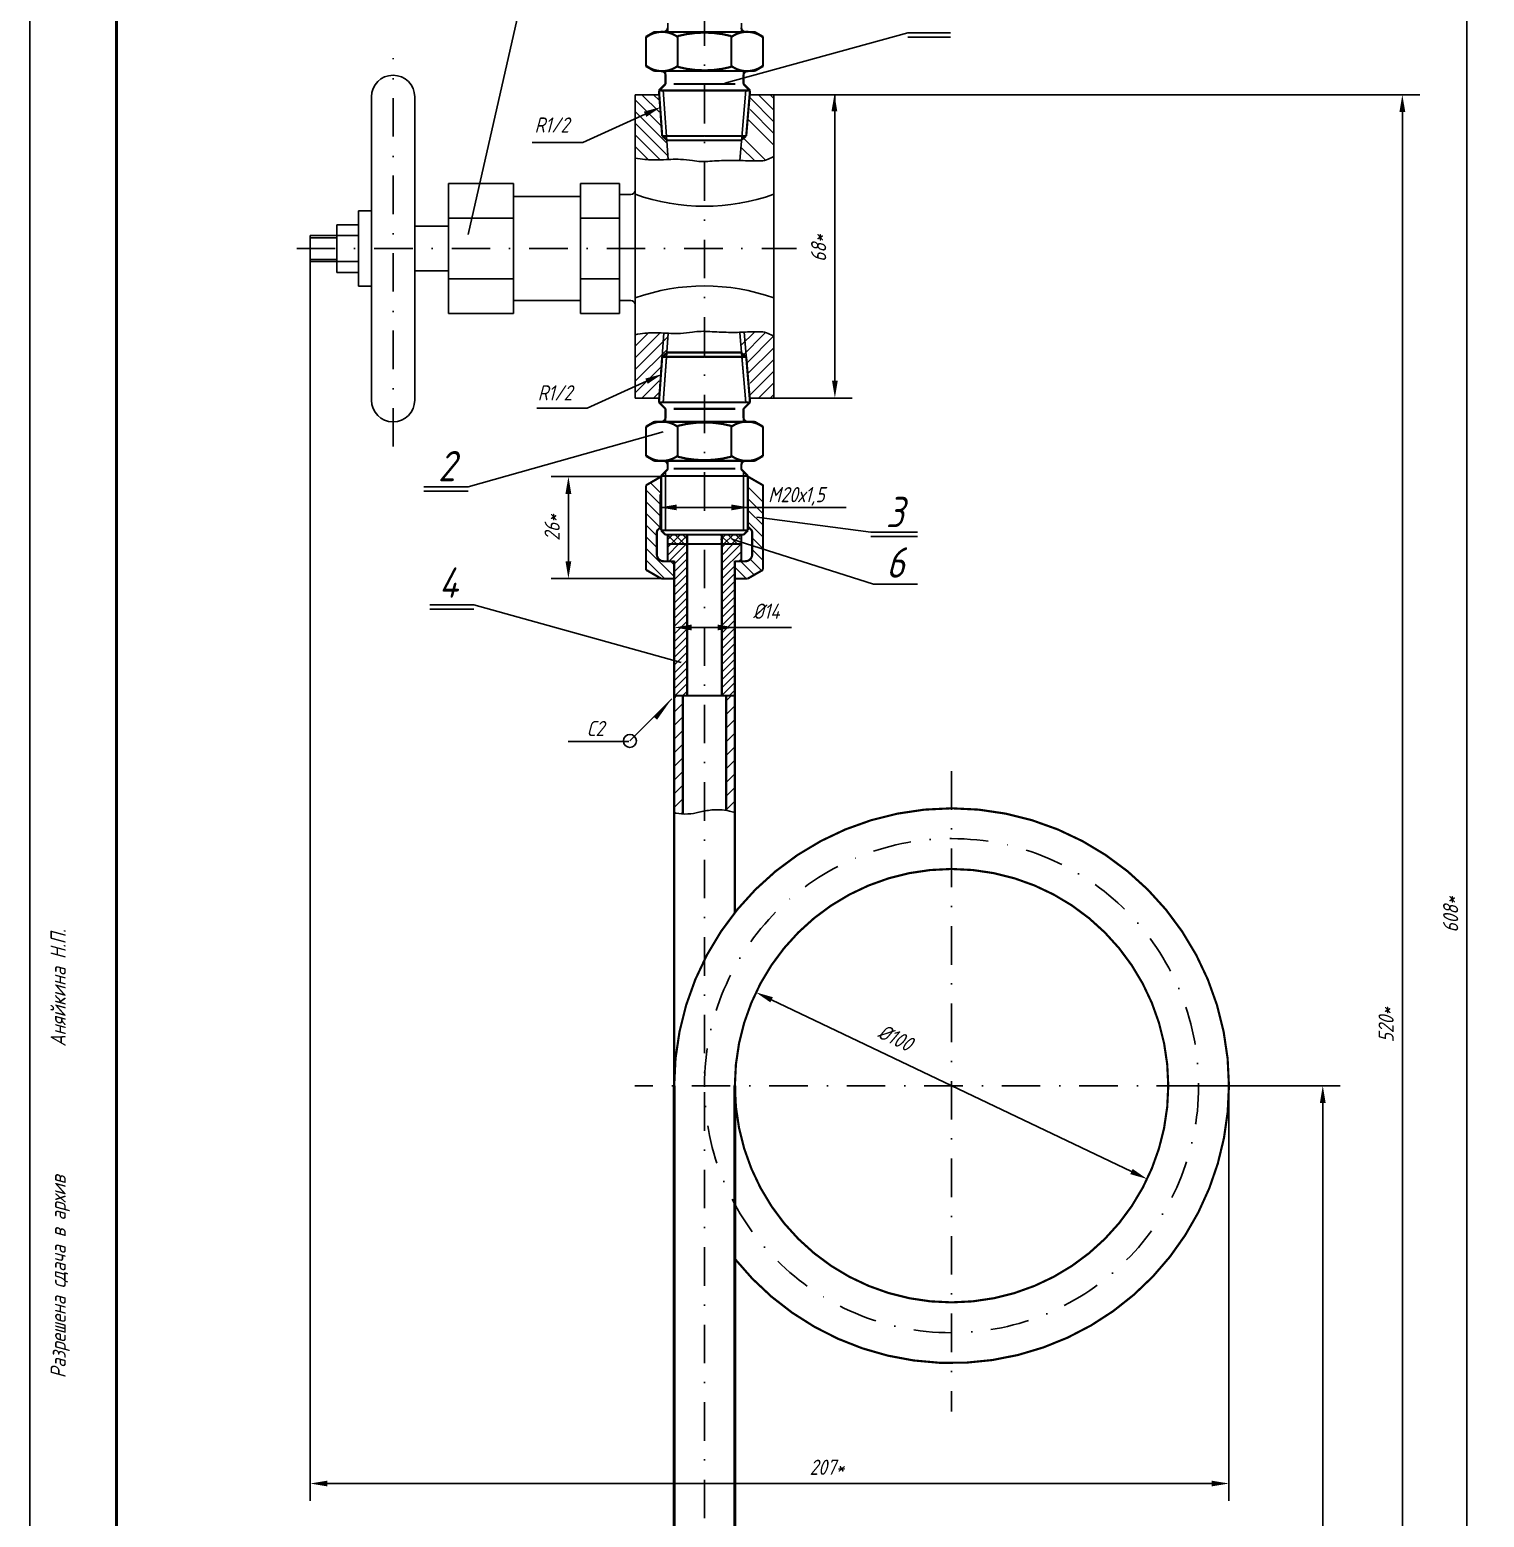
# Model space of a CAD drawing. Header units: inches. Extents: x 0 to 1932, y 0 to 841.
# Drawn here: x 0 to 335.6, y 284.1 to 627.3 of the extents above; entities that cross this region are included whole.
import ezdxf
from ezdxf.enums import TextEntityAlignment as Align

# ---------------------------------------------------------------- set-up
doc = ezdxf.new("R2010")
doc.units = ezdxf.units.IN
doc.header["$LTSCALE"] = 0.7
doc.header["$MEASUREMENT"] = 0
doc.linetypes.add('DASHDOT', pattern=[25.4, 12.7, -6.35, 0, -6.35])
doc.styles.add('ROMANC', font='romanc', dxfattribs={"width": 0.8, "oblique": 15, "height": 3.5})
doc.styles.get("Standard").update_dxf_attribs({"font": 'romand.shx', "width": 0.8, "oblique": 15, "height": 3.5})
doc.dimstyles.get("Standard").update_dxf_attribs({"dimtxt": 3.5, "dimasz": 4, "dimexe": 4, "dimexo": 0, "dimgap": 2, "dimtad": 1, "dimdec": 0, "dimdsep": 46, "dimtxsty": 'Standard', "dimcen": 0.09, "dimadec": 0, "dimazin": 0, "dimtfac": 1, "dimtdec": 0, "dimtmove": 0, "dimatfit": 3, "dimfxl": 0, "dimtolj": 1, "dimtzin": 0, "dimlwd": 25, "dimlwe": 25, "dimarcsym": 0})

# ---------------------------------------------------------------- blocks, each defined once
blk = doc.blocks.new('*X73')
at = {"color": 0}
for p, q in [((599.41, 872.86), (600.06, 873.51)), ((611.41, 872.29), (612.63, 873.51)), ((599.41, 869.72), (601.41, 871.72)), ((599.41, 866.58), (601.41, 868.58)), ((611.41, 869.15), (613.41, 871.15)), ((599.41, 863.43), (601.41, 865.43)), ((611.41, 866.01), (613.41, 868.01)), ((599.41, 860.29), (601.41, 862.29)), ((611.41, 862.86), (613.41, 864.86)), ((611.41, 859.72), (613.41, 861.72)), ((599.41, 857.15), (601.41, 859.15)), ((611.41, 856.58), (613.41, 858.58)), ((599.41, 854.01), (601.41, 856.01)), ((611.41, 853.43), (613.41, 855.43)), ((599.41, 850.86), (601.41, 852.86)), ((611.41, 850.29), (613.41, 852.29)), ((599.41, 847.72), (601.41, 849.72)), ((611.41, 847.15), (613.41, 849.15)), ((601.06, 846.22), (601.41, 846.58))]:
    blk.add_line(p, q, dxfattribs=at)
blk = doc.blocks.new('*X140')
at = {"color": 0}
for p, q in [((659.41, 734.85), (661.46, 736.89)), ((659.41, 736.65), (659.66, 736.89)), ((661.53, 734), (659.41, 736.12)), ((659.41, 733.05), (661.53, 735.17)), ((661.53, 735.79), (660.44, 736.89)), ((661.35, 732.39), (659.41, 734.32)), ((659.55, 732.39), (659.41, 732.52)), ((660.55, 732.39), (661.53, 733.38))]:
    blk.add_line(p, q, dxfattribs=at)
blk = doc.blocks.new('*D223')
at = {"color": 0, "lineweight": 25}
for p, q in [((145.69, 524.24), (120.28, 524.24)), ((124.28, 520.24), (124.28, 504.69)), ((146.45, 500.69), (120.28, 500.69))]:
    blk.add_line(p, q, dxfattribs=at)
for points in [[(123.61, 520.24), (124.95, 520.24), (124.28, 524.24)], [(123.61, 504.69), (124.95, 504.69), (124.28, 500.69)]]:
    blk.add_solid(points, dxfattribs=at)
at = {"layer": 'DEFPOINTS', "color": 0, "lineweight": 25}
for p in [(145.69, 524.24), (124.28, 500.69), (146.45, 500.69)]:
    blk.add_point(p, dxfattribs=at)
at = {"color": 0, "lineweight": 25, "insert": (120.53, 512.46), "char_height": 3.5, "attachment_point": 5, "rotation": 90}
blk.add_mtext('\\A1;26*', dxfattribs=at)
blk = doc.blocks.new('*D265')
at = {"color": 0, "lineweight": 25}
for p, q in [((311.34, 698.99), (335.59, 698.99)), ((331.59, 694.99), (331.59, 151.34)), ((162.69, 147.34), (335.59, 147.34))]:
    blk.add_line(p, q, dxfattribs=at)
for points in [[(330.93, 694.99), (332.26, 694.99), (331.59, 698.99)], [(330.93, 151.34), (332.26, 151.34), (331.59, 147.34)]]:
    blk.add_solid(points, dxfattribs=at)
at = {"layer": 'DEFPOINTS', "color": 0, "lineweight": 25}
for p in [(311.34, 698.99), (162.69, 147.34), (331.59, 147.34)]:
    blk.add_point(p, dxfattribs=at)
at = {"color": 0, "lineweight": 25, "insert": (327.84, 423.17), "char_height": 3.5, "attachment_point": 5, "rotation": 90}
blk.add_mtext('\\A1;608*', dxfattribs=at)

msp = doc.modelspace()

# ---------------------------------------------------------------- linework, layer by layer
for p, q in [((0, 841), (0, 0)), ((147.19, 628.81), (147.19, 626.81)), ((164.19, 628.81), (164.19, 626.81)), ((144.09, 626.81), (155.69, 626.81)), ((167.28, 626.81), (155.69, 626.81)), ((165.47, 626.81), (165.19, 626.81)), ((155.69, 617.81), (144.09, 617.81)), ((146.69, 617.81), (146.69, 614.81)), ((155.69, 617.81), (167.28, 617.81)), ((164.69, 617.81), (164.69, 614.81)), ((167.28, 617.81), (165.47, 617.81)), ((146.69, 614.81), (145.16, 613.29)), ((146.69, 614.81), (146.74, 614.81)), ((164.69, 614.81), (166.21, 613.29)), ((78.82, 541.85), (78.82, 611.82)), ((88.82, 541.85), (88.82, 611.82)), ((139.69, 612.34), (139.69, 556.97)), ((139.69, 611.84), (139.69, 556.47)), ((146.18, 613.38), (147.31, 597.38)), ((165.19, 613.39), (163.83, 597.17)), ((171.69, 612.34), (171.69, 556.59)), ((141.98, 607.83), (127.65, 601.34)), ((145.92, 602.84), (146.99, 601.91)), ((147.1, 601.81), (164.08, 601.81)), ((165.31, 602.84), (164.23, 601.93)), ((96.6, 561.84), (96.6, 591.84)), ((111.6, 561.84), (111.6, 591.84)), ((127.04, 561.84), (127.04, 591.84)), ((136.04, 561.84), (136.04, 591.84)), ((117.04, 588.84), (111.6, 588.84)), ((114.01, 588.84), (127.04, 588.84)), ((138.69, 589.34), (136.04, 589.34)), ((75.82, 568.17), (75.82, 585.51)), ((78.82, 585.51), (75.82, 585.51)), ((70.82, 571.34), (70.82, 582.34)), ((70.82, 582.34), (75.82, 582.34)), ((96.6, 581.97), (88.82, 581.97)), ((64.68, 573.84), (64.68, 579.84)), ((64.68, 579.84), (75.82, 579.84)), ((64.68, 579.34), (70.82, 579.34)), ((64.68, 574.34), (70.82, 574.34)), ((64.68, 573.84), (75.82, 573.84)), ((70.82, 571.34), (75.82, 571.34)), ((96.6, 571.71), (88.82, 571.71)), ((78.82, 568.17), (75.82, 568.17)), ((117.04, 564.84), (111.6, 564.84)), ((114.01, 564.84), (127.04, 564.84)), ((138.69, 564.84), (136.04, 564.84)), ((139.69, 542.34), (139.69, 564.34)), ((171.69, 542.34), (171.69, 564.4)), ((145.25, 542.34), (146.31, 557.33)), ((146.17, 541.25), (147.3, 557.23)), ((165.19, 541.23), (163.84, 557.43)), ((166.11, 542.34), (164.83, 557.55)), ((145.92, 551.84), (146.99, 552.77)), ((146.18, 541.3), (146.99, 552.77)), ((147.1, 552.87), (164.08, 552.87)), ((165.31, 551.84), (164.23, 552.75)), ((165.19, 541.29), (164.23, 552.75)), ((142.3, 546.23), (128.65, 540.01)), ((146.69, 539.87), (145.16, 541.4)), ((146.69, 539.87), (146.74, 539.87)), ((146.69, 536.87), (146.69, 539.87)), ((164.69, 539.87), (166.21, 541.4)), ((164.69, 536.87), (164.69, 539.87)), ((155.69, 536.87), (144.09, 536.87)), ((155.69, 536.87), (167.28, 536.87)), ((167.28, 536.87), (165.47, 536.87)), ((144.09, 527.87), (155.69, 527.87)), ((147.19, 525.87), (145.69, 524.37)), ((146.69, 525.37), (146.73, 525.37)), ((146.69, 512.87), (146.69, 525.37)), ((146.69, 525.37), (146.73, 525.37)), ((147.19, 525.87), (147.19, 527.87)), ((149.06, 526.05), (162.52, 526.05)), ((167.28, 527.87), (155.69, 527.87)), ((164.19, 525.87), (164.19, 527.87)), ((164.19, 525.87), (165.69, 524.37)), ((164.69, 525.37), (164.64, 525.37)), ((164.69, 512.88), (164.69, 525.37)), ((164.69, 511.81), (164.69, 525.37)), ((165.47, 527.87), (165.19, 527.87)), ((145.69, 513.87), (145.69, 524.37)), ((145.69, 524.37), (165.68, 524.37)), ((146.69, 511.81), (146.69, 524.37)), ((164.69, 512.87), (164.69, 524.37)), ((165.69, 513.87), (165.69, 524.37)), ((145.66, 511.81), (146.66, 510.81)), ((165.68, 511.81), (164.68, 510.81)), ((146.66, 510.87), (164.68, 510.87)), ((146.66, 510.87), (164.68, 510.87)), ((146.66, 510.87), (164.68, 510.87)), ((146.66, 510.87), (164.68, 510.87)), ((146.66, 510.87), (164.68, 510.87)), ((146.66, 510.87), (164.68, 510.87)), ((146.66, 510.87), (164.68, 510.87)), ((146.66, 510.81), (164.68, 510.81)), ((146.66, 510.81), (164.68, 510.81)), ((146.66, 510.81), (164.68, 510.81)), ((146.66, 510.81), (164.68, 510.81)), ((146.66, 510.81), (164.68, 510.81)), ((148.15, 472.98), (138.47, 463.23)), ((124.2, 463.12), (138.2, 463.12))]:
    msp.add_line(p, q)
at = {"lineweight": 50}
for p, q in [((20, 836), (20, 5)), ((148.69, 383.69), (148.69, 250.17)), ((162.69, 383.69), (162.69, 250.22))]:
    msp.add_line(p, q, dxfattribs=at)
at = {"linetype": 'DASHDOT'}
for p, q in [((155.69, 775.54), (155.69, 65.33)), ((83.82, 531.14), (83.82, 620.76)), ((61.6, 576.84), (176.92, 576.84)), ((212.69, 456.26), (212.69, 308.54))]:
    msp.add_line(p, q, dxfattribs=at)
at = {"lineweight": 25}
for p, q in [((117.15, 650.39), (101.14, 580.12)), ((160.41, 614.97), (202.57, 626.6)), ((202.57, 626.6), (212.46, 626.6)), ((202.57, 625.6), (212.46, 625.6)), ((171.69, 612.34), (320.7, 612.34)), ((185.77, 612.34), (185.77, 546.34)), ((316.7, 608.34), (316.7, 147.34)), ((127.65, 601.34), (115.93, 601.34)), ((64.68, 576.84), (64.68, 287.9)), ((171.69, 542.34), (189.77, 542.34)), ((128.65, 540.01), (116.99, 540.01)), ((146.14, 534.54), (101.13, 521.87)), ((101.13, 521.87), (90.9, 521.87)), ((101.13, 520.87), (90.9, 520.87)), ((167.75, 514.87), (194.07, 511.39)), ((194.07, 511.39), (204.85, 511.39)), ((162.02, 509.77), (194.7, 499.41)), ((194.07, 510.39), (204.85, 510.39)), ((194.7, 499.41), (204.85, 499.41)), ((102.45, 494.66), (92.3, 494.66)), ((150.32, 481.35), (102.45, 494.66)), ((102.45, 493.66), (92.3, 493.66)), ((148.69, 473.69), (148.69, 493.41)), ((162.69, 473.69), (162.69, 493.41)), ((152.69, 489.41), (175.78, 489.41)), ((262.69, 383.69), (302.34, 383.69)), ((276.69, 383.69), (276.69, 287.9)), ((298.34, 151.34), (298.34, 379.69)), ((68.68, 291.9), (272.69, 291.9))]:
    msp.add_line(p, q, dxfattribs=at)
at = {"linetype": 'Continuous'}
for p, q in [((144.09, 617.81), (155.69, 617.81)), ((167.28, 617.81), (155.69, 617.81)), ((139.69, 612.34), (145.25, 612.34)), ((139.69, 612.34), (145.25, 612.34)), ((139.69, 612.34), (145.19, 612.34)), ((166.1, 612.34), (171.69, 612.34)), ((166.1, 612.34), (171.69, 612.34)), ((166.19, 612.34), (171.69, 612.34)), ((145.92, 602.81), (155.69, 602.81)), ((145.95, 602.81), (165.31, 602.81)), ((165.31, 602.81), (155.69, 602.81)), ((96.6, 591.84), (111.6, 591.84)), ((127.04, 591.84), (136.04, 591.84)), ((96.6, 583.84), (111.6, 583.84)), ((127.04, 583.84), (136.04, 583.84)), ((96.6, 569.84), (111.6, 569.84)), ((127.04, 569.84), (136.04, 569.84)), ((96.6, 561.84), (111.6, 561.84)), ((127.04, 561.84), (136.04, 561.84)), ((145.92, 551.87), (155.69, 551.87)), ((145.95, 551.87), (165.31, 551.87)), ((165.31, 551.87), (155.69, 551.87)), ((139.69, 542.34), (145.19, 542.34)), ((166.19, 542.34), (171.69, 542.34)), ((144.09, 536.87), (155.69, 536.87)), ((167.28, 536.87), (155.69, 536.87)), ((145.66, 511.81), (165.69, 511.81))]:
    msp.add_line(p, q, dxfattribs=at)
at = {"color": 0}
for p, q in [((145.76, 605.09), (139.69, 611.16)), ((145.19, 608.35), (141.2, 612.34)), ((145.19, 611.05), (143.89, 612.34)), ((171.69, 606.1), (166.19, 611.6)), ((171.69, 608.79), (168.14, 612.34)), ((171.69, 611.49), (170.84, 612.34)), ((147.04, 601.11), (139.69, 608.47)), ((171.69, 603.41), (166.19, 608.91)), ((147.25, 598.21), (139.69, 605.77)), ((171.69, 600.71), (165.64, 606.76)), ((145.45, 597.32), (139.69, 603.08)), ((169.79, 597.22), (164.29, 602.72)), ((142.75, 597.32), (139.69, 600.38)), ((167.26, 597.05), (164.09, 600.23)), ((145.45, 557.36), (139.69, 551.6)), ((142.75, 557.36), (139.69, 554.3)), ((147.25, 556.47), (139.69, 548.91)), ((167.26, 557.63), (164.09, 554.45)), ((169.79, 557.46), (164.29, 551.96)), ((171.64, 556.61), (165.43, 550.4)), ((147.04, 553.57), (139.69, 546.21)), ((171.69, 553.97), (165.64, 547.92)), ((145.76, 549.59), (139.69, 543.52)), ((171.69, 551.27), (166.19, 545.77)), ((145.19, 546.33), (141.2, 542.34)), ((171.69, 548.58), (166.19, 543.08)), ((171.69, 545.89), (168.14, 542.34)), ((145.19, 543.63), (143.89, 542.34)), ((171.69, 543.19), (170.84, 542.34)), ((145.69, 520.3), (143.19, 522.8)), ((169.19, 518.36), (165.69, 521.86)), ((145.69, 517.62), (142.19, 521.12)), ((145.69, 514.92), (142.19, 518.42)), ((145.69, 520.31), (145.47, 520.53)), ((169.19, 515.67), (165.69, 519.17)), ((145.43, 512.48), (142.19, 515.73)), ((169.19, 512.98), (165.69, 516.48)), ((144.69, 510.53), (142.19, 513.03)), ((169.19, 510.28), (165.69, 513.78)), ((144.69, 507.84), (142.19, 510.34)), ((149.76, 508.69), (147.19, 506.12)), ((147.96, 508.69), (147.19, 507.91)), ((151.55, 508.69), (147.55, 504.69)), ((164.12, 508.69), (159.69, 504.25)), ((162.33, 508.69), (159.69, 506.05)), ((160.53, 508.69), (159.69, 507.84)), ((169.19, 507.59), (166.69, 510.09)), ((148.69, 501.15), (142.19, 507.65)), ((146.45, 500.69), (142.19, 504.95)), ((148.69, 503.84), (147.84, 504.69)), ((151.69, 507.03), (148.69, 504.03)), ((151.69, 505.23), (148.69, 502.23)), ((164.19, 506.95), (159.69, 502.45)), ((164.19, 505.16), (163.72, 504.69)), ((167.15, 501.54), (164, 504.69)), ((168.86, 502.53), (166.22, 505.16)), ((169.19, 504.89), (166.69, 507.39)), ((151.69, 503.43), (148.69, 500.43)), ((151.69, 501.64), (148.69, 498.64)), ((162.69, 503.66), (159.69, 500.66)), ((162.69, 501.86), (159.69, 498.86)), ((165.31, 500.69), (162.69, 503.31)), ((151.69, 499.84), (148.69, 496.84)), ((151.69, 498.05), (148.69, 495.05)), ((162.69, 500.07), (159.69, 497.07)), ((162.69, 498.27), (159.69, 495.27)), ((151.69, 496.25), (148.69, 493.25)), ((151.69, 494.45), (148.69, 491.45)), ((162.69, 496.47), (159.69, 493.47)), ((162.69, 494.68), (159.69, 491.68)), ((151.69, 492.66), (148.69, 489.66)), ((151.69, 490.86), (148.69, 487.86)), ((162.69, 492.88), (159.69, 489.88)), ((162.69, 491.09), (159.69, 488.09)), ((151.69, 489.07), (148.69, 486.07)), ((162.69, 489.29), (159.69, 486.29)), ((162.69, 487.49), (159.69, 484.49)), ((151.69, 487.27), (148.69, 484.27)), ((151.69, 485.47), (148.69, 482.47)), ((162.69, 485.7), (159.69, 482.7)), ((151.69, 483.68), (148.69, 480.68)), ((151.69, 481.88), (148.69, 478.88)), ((162.69, 483.9), (159.69, 480.9)), ((162.69, 482.11), (159.69, 479.11)), ((151.69, 480.09), (148.69, 477.09)), ((151.69, 478.29), (148.69, 475.29)), ((162.69, 480.31), (159.69, 477.31)), ((162.69, 478.51), (159.69, 475.51)), ((151.69, 476.49), (148.88, 473.69)), ((151.69, 474.7), (150.68, 473.69)), ((162.69, 476.72), (159.69, 473.72)), ((162.69, 474.92), (161.45, 473.69))]:
    msp.add_line(p, q, dxfattribs=at)
at = {"color": 0, "linetype": 'ByBlock'}
for p, q in [((145.43, 512.48), (145.43, 520.12)), ((165.69, 512.7), (165.69, 520.12)), ((145.43, 517.12), (165.69, 517.12)), ((165.69, 517.12), (188.4, 517.12)), ((148.69, 473.69), (148.69, 489.03)), ((162.69, 473.69), (162.69, 489.03)), ((254.2, 363.88), (171.17, 403.5))]:
    msp.add_line(p, q, dxfattribs=at)
at = {"color": 0, "linetype": 'DASHDOT'}
msp.add_line((286.78, 383.69), (139.61, 383.69), dxfattribs=at)
at = {"const_width": 0.5}
for points in [[(142.19, 625.56, -0.337742), (149.5, 625.65, -0.337742)], [(147.19, 627.81, -0.414214), (146.19, 626.81, -0.414214)], [(149.5, 625.86, -0.065251), (155.69, 626.67, -0.065251)], [(161.87, 625.86, 0.065251), (155.69, 626.67, 0.065251)], [(169.19, 625.56, 0.337742), (161.87, 625.65, 0.337742)], [(164.19, 627.81, 0.414214), (165.19, 626.81, 0.414214)], [(165.19, 626.81, -0.414214), (164.19, 627.81, -0.414214)], [(149.5, 618.97, -0.337742), (142.19, 619.05, -0.337742)], [(145.69, 617.81, -0.414214), (146.69, 616.81, -0.414214)], [(155.69, 617.95, -0.065251), (149.5, 618.76, -0.065251)], [(155.69, 617.95, 0.065251), (161.87, 618.76, 0.065251)], [(161.87, 618.97, 0.337742), (169.19, 619.05, 0.337742)], [(165.69, 617.81, 0.414214), (164.69, 616.81, 0.414214)], [(164.69, 616.81, -0.414214), (165.69, 617.81, -0.414214)], [(146.69, 615.02, -0.198912), (146.54, 614.66, -0.198912)], [(164.69, 615.02, 0.198912), (164.83, 614.66, 0.198912)], [(164.83, 614.66, -0.198912), (164.69, 615.02, -0.198912)], [(146.69, 539.67, 0.198912), (146.54, 540.02, 0.198912)], [(164.69, 539.67, -0.198912), (164.83, 540.02, -0.198912)], [(164.83, 540.02, 0.198912), (164.69, 539.67, 0.198912)], [(149.5, 535.71, 0.337742), (142.19, 535.63, 0.337742)], [(145.69, 536.87, 0.414214), (146.69, 537.87, 0.414214)], [(155.69, 536.73, 0.065251), (149.5, 535.92, 0.065251)], [(155.69, 536.73, -0.065251), (161.87, 535.92, -0.065251)], [(161.87, 535.71, -0.337742), (169.19, 535.63, -0.337742)], [(165.69, 536.87, -0.414214), (164.69, 537.87, -0.414214)], [(164.69, 537.87, 0.414214), (165.69, 536.87, 0.414214)], [(142.19, 529.12, 0.337742), (149.5, 529.03, 0.337742)], [(149.5, 528.82, 0.065251), (155.69, 528.01, 0.065251)], [(161.87, 528.82, -0.065251), (155.69, 528.01, -0.065251)], [(169.19, 529.12, -0.337742), (161.87, 529.03, -0.337742)], [(147.19, 526.87, 0.414214), (146.19, 527.87, 0.414214)], [(147.04, 525.73, 0.198912), (147.19, 526.08, 0.198912)], [(164.19, 526.87, -0.414214), (165.19, 527.87, -0.414214)], [(165.19, 527.87, 0.414214), (164.19, 526.87, 0.414214)], [(164.33, 525.73, -0.198912), (164.19, 526.08, -0.198912)], [(164.19, 526.08, 0.198912), (164.33, 525.73, 0.198912)], [(144.98, 512.03, 0.198912), (144.69, 511.32, 0.198912)], [(166.69, 511.32, 0.198912), (166.39, 512.03, 0.198912)], [(144.69, 506.29, 0.414214), (146.29, 504.69, 0.414214)], [(165.09, 504.69, 0.414214), (166.69, 506.29, 0.414214)], [(276.69, 383.69, 1), (148.69, 383.69, 1)], [(262.69, 383.69, 1), (162.69, 383.69, 1)], [(262.69, 383.69, -1), (162.69, 383.69, -1)], [(276.69, 383.69, -0.709188), (162.69, 343.74, -1)]]:
    msp.add_lwpolyline(points, format="xyb", dxfattribs=at)
for points in [[(144.09, 626.81), (142.19, 625.71)], [(142.19, 625.71), (142.19, 618.91)], [(155.69, 626.81), (144.09, 626.81)], [(149.5, 625.86), (149.5, 618.76)], [(155.69, 626.81), (167.28, 626.81)], [(161.87, 625.86), (161.87, 618.76)], [(167.28, 626.81), (165.19, 626.81)], [(167.28, 626.81), (169.19, 625.71)], [(167.28, 626.81), (169.19, 625.71)], [(169.19, 625.71), (169.19, 618.91)], [(169.19, 625.71), (169.19, 618.91)], [(144.09, 617.81), (142.19, 618.91)], [(144.09, 617.81), (155.69, 617.81)], [(167.28, 617.81), (155.69, 617.81)], [(165.47, 617.81), (167.28, 617.81)], [(167.28, 617.81), (169.19, 618.91)], [(167.28, 617.81), (169.19, 618.91)], [(146.54, 614.66), (145.19, 613.31)], [(146.69, 616.81), (146.69, 615.02)], [(148.57, 614.81), (155.69, 614.81)], [(162.8, 614.81), (155.69, 614.81)], [(164.69, 616.81), (164.69, 615.02)], [(164.69, 616.81), (164.69, 615.02)], [(164.83, 614.66), (166.19, 613.31)], [(164.83, 614.66), (166.19, 613.31)], [(145.18, 613.31), (145.92, 602.81)], [(145.19, 613.31), (155.69, 613.31)], [(166.19, 613.31), (155.69, 613.31)], [(166.19, 613.31), (165.31, 602.81)], [(145.92, 602.84), (147.1, 601.81)], [(145.92, 602.81), (155.68, 602.81)], [(147.1, 601.81), (164.08, 601.81)], [(165.31, 602.81), (155.7, 602.81)], [(165.31, 602.84), (164.08, 601.81)], [(165.31, 602.84), (164.23, 601.93)], [(145.92, 551.84), (147.1, 552.87)], [(147.1, 552.87), (164.08, 552.87)], [(165.31, 551.84), (164.08, 552.87)], [(165.31, 551.84), (164.23, 552.75)], [(145.18, 541.37), (145.92, 551.87)], [(145.92, 551.87), (155.68, 551.87)], [(165.31, 551.87), (155.7, 551.87)], [(166.19, 541.37), (165.31, 551.87)], [(145.19, 541.37), (155.69, 541.37)], [(146.54, 540.02), (145.19, 541.37)], [(146.69, 537.87), (146.69, 539.67)], [(148.57, 539.87), (155.69, 539.87)], [(166.19, 541.37), (155.69, 541.37)], [(162.8, 539.87), (155.69, 539.87)], [(164.69, 537.87), (164.69, 539.67)], [(164.69, 537.87), (164.69, 539.67)], [(164.83, 540.02), (166.19, 541.37)], [(164.83, 540.02), (166.19, 541.37)], [(144.09, 536.87), (142.19, 535.77)], [(142.19, 528.97), (142.19, 535.77)], [(144.09, 536.87), (155.69, 536.87)], [(149.5, 528.82), (149.5, 535.92)], [(167.28, 536.87), (155.69, 536.87)], [(161.87, 528.82), (161.87, 535.92)], [(165.47, 536.87), (167.28, 536.87)], [(167.28, 536.87), (169.19, 535.77)], [(167.28, 536.87), (169.19, 535.77)], [(169.19, 528.97), (169.19, 535.77)], [(169.19, 528.97), (169.19, 535.77)], [(144.09, 527.87), (142.19, 528.97)], [(167.28, 527.87), (169.19, 528.97)], [(167.28, 527.87), (169.19, 528.97)], [(155.69, 527.87), (144.09, 527.87)], [(147.04, 525.73), (145.69, 524.37)], [(147.19, 526.08), (147.19, 526.87)], [(148.57, 526.05), (155.69, 526.05)], [(155.69, 527.87), (167.28, 527.87)], [(162.8, 526.05), (155.69, 526.05)], [(164.19, 526.08), (164.19, 526.87)], [(164.19, 526.08), (164.19, 526.87)], [(164.33, 525.73), (165.69, 524.37)], [(164.33, 525.73), (165.69, 524.37)], [(167.28, 527.87), (165.19, 527.87)], [(145.84, 524.32), (142.19, 522.22)], [(142.19, 502.71), (142.19, 522.22)], [(145.69, 511.81), (145.69, 524.37)], [(145.69, 524.37), (155.69, 524.37)], [(165.69, 524.37), (155.69, 524.37)], [(165.54, 524.32), (169.19, 522.22)], [(165.69, 513.85), (165.69, 524.37)], [(165.69, 511.81), (165.69, 524.37)], [(169.19, 502.72), (169.19, 522.37)], [(144.69, 506.29), (144.69, 511.32)], [(144.98, 512.03), (145.69, 512.73)], [(145.69, 511.78), (146.66, 510.81)], [(165.68, 511.81), (164.68, 510.81)], [(165.69, 511.78), (164.71, 510.81)], [(166.39, 511.99), (165.69, 512.7)], [(166.69, 506.29), (166.69, 511.32)], [(146.66, 510.81), (164.68, 510.81)], [(147.19, 504.69), (147.19, 510.81)], [(147.19, 508.69), (164.19, 508.69)], [(151.69, 473.69), (151.69, 510.81)], [(159.69, 473.69), (159.69, 510.81)], [(164.19, 504.69), (164.19, 510.81)], [(146.29, 504.69), (148.69, 504.69)], [(147.19, 504.69), (148.69, 504.69)], [(148.69, 473.69), (148.69, 504.81)], [(162.69, 473.69), (162.69, 504.81)], [(162.69, 504.69), (164.19, 504.69)], [(162.69, 504.69), (165.09, 504.69)], [(145.69, 500.69), (142.19, 502.71)], [(165.68, 500.69), (169.19, 502.72)], [(145.69, 500.69), (148.69, 500.69)], [(162.69, 500.69), (165.68, 500.69)], [(148.69, 473.69), (148.69, 383.69)], [(162.69, 473.69), (148.69, 473.69)], [(162.69, 473.69), (148.69, 473.69)], [(148.69, 473.69), (162.69, 473.69)], [(148.69, 473.69), (162.69, 473.69)], [(150.69, 473.69), (150.69, 446.37)], [(160.69, 473.69), (160.69, 447.2)], [(162.69, 473.69), (162.69, 423.64)]]:
    msp.add_lwpolyline(points, dxfattribs=at)
for points, format in [([(139.69, 597.71, 0.010158), (141.93, 597.39, 0.030036), (143.54, 597.3, 0.013798), (147.89, 597.41, -0.026226), (150.18, 597.41, -0.02831), (152.88, 597.12, 0.037565), (154.92, 596.94, 0.018986), (156.93, 596.99, -0.008915), (161.21, 597.18, -0.019358), (164.6, 597.13, 0.01613), (168.68, 597.06, 0.103314), (170.36, 597.43, 0.018147), (171.69, 598.09)], "xyb"), ([(139.69, 556.97, -0.010158), (141.93, 557.29, -0.030036), (143.54, 557.39, -0.013798), (147.89, 557.27, 0.026226), (150.18, 557.27, 0.02831), (152.88, 557.56, -0.037565), (154.92, 557.74, -0.018986), (156.93, 557.69, 0.008915), (161.21, 557.5, 0.019358), (164.6, 557.55, -0.01613), (168.68, 557.62, -0.103314), (170.36, 557.25, -0.018147), (171.69, 556.59)], "xyb"), ([(148.15, 472.98, 0, 1, 0), (144.36, 468.46, 1, 1, 0)], "xyseb"), ([(148.69, 446.67, 0.005268), (149.07, 446.59, 0.069654), (151.87, 446.38, 0.045006), (154.4, 446.79, -0.037919), (157.39, 447.3, -0.090658), (162.04, 446.91, -0.007944), (162.69, 446.72)], "xyb")]:
    msp.add_lwpolyline(points, format=format)
at = {"linetype": 'Continuous', "const_width": 0.5}
for points in [[(145.69, 511.81), (155.68, 511.81)], [(165.69, 511.81), (155.7, 511.81)]]:
    msp.add_lwpolyline(points, dxfattribs=at)
msp.add_circle((138.47, 463.23), 1.5)
at = {"linetype": 'DASHDOT'}
msp.add_circle((212.69, 383.69), 57, dxfattribs=at)
for centre, radius, start, end in [((165.47, 623.81), 6.03, 270, 308.0127), ((83.82, 611.82), 5, 0, 180), ((138.69, 590.34), 1, 270, 0), ((155.69, 633.98), 47.39, 250.267, 289.733), ((155.69, 520.83), 47.39, 70.267, 109.733), ((138.69, 563.84), 1, 0, 90), ((83.82, 541.85), 5, 180, 0), ((165.47, 530.87), 6.03, 51.9873, 90)]:
    msp.add_arc(centre, radius, start, end)
at = {"lineweight": 25}
for points in [[(184.99, 608.49), (186.32, 608.49), (185.66, 612.49)], [(316.03, 608.34), (317.37, 608.34), (316.7, 612.34)], [(185.1, 546.34), (186.43, 546.34), (185.77, 542.34)], [(152.69, 490.08), (152.69, 488.75), (148.69, 489.41)], [(158.69, 490.08), (158.69, 488.75), (162.69, 489.41)], [(297.67, 379.69), (299, 379.69), (298.34, 383.69)], [(68.68, 292.56), (68.68, 291.23), (64.68, 291.9)], [(272.69, 292.56), (272.69, 291.23), (276.69, 291.9)]]:
    msp.add_solid(points, dxfattribs=at)
for points in [[(141.7, 608.44), (142.25, 607.22), (145.62, 609.48)], [(142.02, 546.84), (142.58, 545.63), (145.94, 547.89)]]:
    msp.add_solid(points)
at = {"color": 0, "linetype": 'ByBlock'}
for points in [[(149.3, 516.45), (149.3, 517.78), (145.3, 517.12)], [(161.91, 516.45), (161.91, 517.78), (165.91, 517.12)], [(170.88, 402.9), (171.46, 404.1), (167.56, 405.22)], [(253.92, 363.28), (254.49, 364.48), (257.81, 362.16)]]:
    msp.add_solid(points, dxfattribs=at)
at = {"layer": 'DEFPOINTS', "color": 0, "linetype": 'ByBlock'}
for p in [(146.53, 626.81), (164.84, 626.81), (146.53, 617.81), (164.84, 617.81), (83.82, 616.82), (171.69, 612.34), (146.92, 602.91), (146.99, 601.91), (146.99, 601.91), (164.23, 601.93), (164.23, 601.93), (164.31, 602.93), (64.68, 576.84), (184.5, 563.69), (146.99, 552.77), (146.99, 552.77), (164.23, 552.75), (164.23, 552.75), (146.92, 551.77), (164.31, 551.75), (171.69, 542.34), (83.82, 536.85), (146.53, 536.87), (164.84, 536.87), (146.53, 527.87), (164.84, 527.87), (165.69, 517.12), (145.43, 512.48), (155.69, 511.6), (155.69, 511.6), (159.69, 511.6), (165.69, 512.7), (146.66, 510.81), (146.66, 510.81), (160.48, 510.81), (164.69, 510.82), (164.71, 510.81), (164.71, 510.81), (30.74, 476.1), (167.56, 405.22), (144.93, 383.69), (166.44, 383.69), (257.81, 362.16)]:
    msp.add_point(p, dxfattribs=at)

# ---------------------------------------------------------------- block references
at = {"rotation": 90}
for p in [(884.08, -150.73), (896.3, -150.73)]:
    msp.add_blockref('*X140', p, dxfattribs=at)
msp.add_blockref('*X73', (-450.73, -399.82))

# ---------------------------------------------------------------- texts
at = {"color": 0, "linetype": 'ByBlock', "style": 'ROMANC', "oblique": 15, "width": 0.8}
msp.add_text('%%C100', height=3.5, rotation=334.4917, dxfattribs=at).set_placement((199.72, 394.78), align=Align.MIDDLE_CENTER)
at = {"lineweight": 25, "char_height": 3.5, "attachment_point": 1}
for s, insert, width in [('R1/2', (116.47, 607.1), 32.719), ('R1/2', (117.19, 545.29), 32.719), ('М20х1,5', (170.35, 521.81), 35.6639), ('С2', (128.56, 467.85), 18.5414)]:
    msp.add_mtext(s, dxfattribs=dict(at, insert=insert, width=width))
at = {"lineweight": 25, "char_height": 3.5, "attachment_point": 5, "rotation": 90}
for s, insert in [('\\A1;68*', (182.02, 576.91)), ('520*', (312.95, 397.72))]:
    msp.add_mtext(s, dxfattribs=dict(at, insert=insert))
at = {"lineweight": 35, "char_height": 7, "width": 25.8231, "attachment_point": 1}
for s, insert in [('2', (94.21, 530.14)), ('3', (197.53, 519.54)), ('6', (197.6, 507.9)), ('4', (94.37, 503.27))]:
    msp.add_mtext(s, dxfattribs=dict(at, insert=insert))
at = {"lineweight": 25, "char_height": 3.5, "attachment_point": 5}
for s, insert in [('\\A1;%%C14', (169.92, 493.16)), ('\\A1;207*', (183.94, 295.65))]:
    msp.add_mtext(s, dxfattribs=dict(at, insert=insert))
at = {"lineweight": 25, "insert": (4.8, 316.2), "char_height": 3.5, "width": 273.9552, "attachment_point": 1, "rotation": 90}
msp.add_mtext('Разрешена сдача в архив                Аняйкина Н.П.', dxfattribs=at)

# ---------------------------------------------------------------- dimensions: what is measured, and where the dimension line sits
at = {"lineweight": 25}
for base, p1, p2, text, picture, middle in [((331.59, 147.34), (311.34, 698.99), (162.69, 147.34), '608*', '*D265', (327.84, 423.17)), ((124.28, 500.69), (145.69, 524.24), (146.45, 500.69), '26*', '*D223', (120.53, 512.46))]:
    dim = msp.add_linear_dim(base=base, p1=p1, p2=p2, angle=90, text=text, dimstyle='Standard', dxfattribs=at)
    dim.commit()
    dim.dimension.update_dxf_attribs({"geometry": picture, "text_midpoint": middle})

doc.saveas('drawing.dxf')
